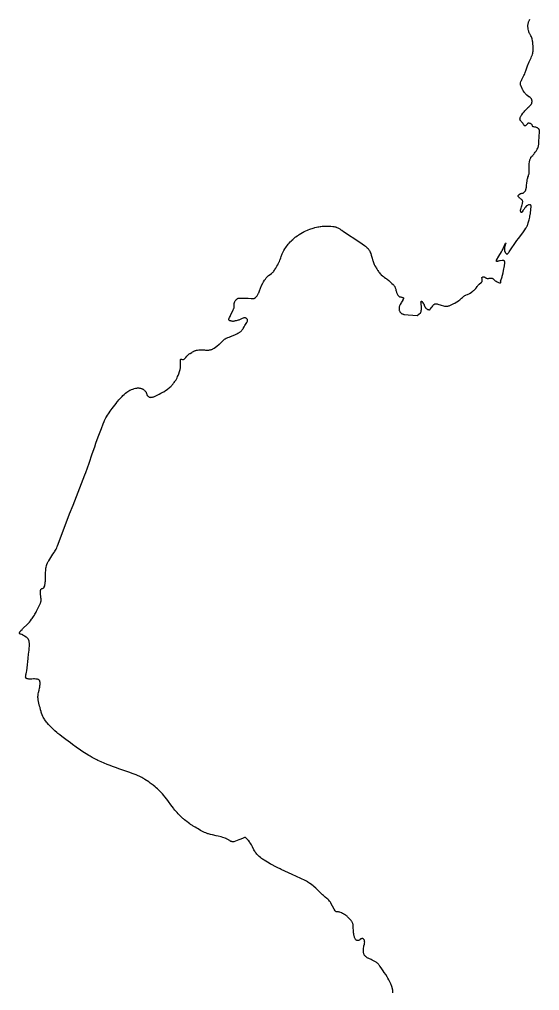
# Model space of a CAD drawing. Header units: millimetres. Extents: x 642261 to 742091, y 6812581 to 6930561.
# Drawn here: x 729075 to 729599, y 6877432 to 6878409 of the extents above; entities that cross this region are included whole.
import ezdxf

# ---------------------------------------------------------------- set-up
doc = ezdxf.new("R2010")
doc.units = ezdxf.units.MM
doc.layers.add('LimiteRegional', color=10, linetype='Continuous')

msp = doc.modelspace()

# ---------------------------------------------------------------- linework, layer by layer
at = {"layer": 'LimiteRegional', "color": 7, "linetype": 'Continuous'}
msp.add_lwpolyline([(729451.031, 6877429.7291), (729450.744, 6877432.42), (729450.638, 6877433.156), (729450.55, 6877433.643), (729450.333, 6877434.606), (729450.205, 6877435.0841), (729449.914, 6877436.031), (729449.578, 6877436.968), (729449.33, 6877437.5871), (729448.783, 6877438.8141), (729447.847, 6877440.7121), (729447.196, 6877441.95), (729446.7521, 6877442.766), (729445.8381, 6877444.373), (729445.133, 6877445.5621), (729443.673, 6877447.9039), (729442.158, 6877450.2141), (729441.1201, 6877451.7441), (729438.99, 6877454.8031), (729437.874, 6877456.4), (729437.302, 6877457.18), (729436.703, 6877457.935), (729436.388, 6877458.3001), (729435.722, 6877458.996), (729435.365, 6877459.3261), (729434.798, 6877459.794), (729434.3, 6877460.1561), (729433.961, 6877460.3832), (729433.272, 6877460.809), (729432.215, 6877461.3951), (729430.068, 6877462.5011), (729428.967, 6877463.027), (729426.7209, 6877463.977), (729425.975, 6877464.327), (729425.605, 6877464.517), (729425.057, 6877464.829), (729424.784, 6877465.0011), (729424.26, 6877465.379), (729423.928, 6877465.6541), (729423.308, 6877466.254), (729422.887, 6877466.7451), (729422.509, 6877467.265), (729422.337, 6877467.536), (729422.101, 6877467.952), (729421.832, 6877468.5261), (729421.718, 6877468.8201), (729421.573, 6877469.2681), (729421.421, 6877469.953), (729421.333, 6877470.6311), (729421.299, 6877471.0859), (729421.279, 6877471.998), (729421.291, 6877472.455), (729421.349, 6877473.37), (729421.442, 6877474.282), (729421.677, 6877476.087), (729421.83, 6877476.941), (729422.236, 6877478.648), (729422.409, 6877479.501), (729422.471, 6877479.928), (729422.528, 6877480.6861), (729422.524, 6877481.064), (729422.464, 6877481.628), (729422.327, 6877482.19), (729422.225, 6877482.4691), (729422.049, 6877482.84), (729421.943, 6877483.025), (729421.759, 6877483.3021), (729421.426, 6877483.714), (729421.202, 6877483.9162), (729420.988, 6877484.0396), (729420.707, 6877484.135), (729420.5321, 6877484.163), (729420.179, 6877484.1681), (729419.827, 6877484.1231), (729419.173, 6877483.9749), (729418.93, 6877483.9), (729418.769, 6877483.8341), (729418.449, 6877483.667), (729418.13, 6877483.4681), (729417.496, 6877483.019), (729417.02, 6877482.688), (729416.54, 6877482.41), (729416.299, 6877482.3029), (729415.933, 6877482.199), (729415.387, 6877482.143), (729415.097, 6877482.1529), (729414.805, 6877482.2011), (729414.661, 6877482.242), (729414.383, 6877482.362), (729414.251, 6877482.443), (729414.064, 6877482.595), (729413.663, 6877483.009), (729413.427, 6877483.2891), (729413.022, 6877483.862), (729412.851, 6877484.1551), (729412.559, 6877484.754), (729412.326, 6877485.3721), (729412.196, 6877485.7949), (729411.98, 6877486.6671), (729411.663, 6877488.1741), (729411.522, 6877488.927), (729411.3441, 6877490.059), (729411.223, 6877491.197), (729411.188, 6877491.769), (729411.115, 6877495.6871), (729411.07, 6877496.675), (729411.029, 6877497.1681), (729410.925, 6877497.907), (729410.857, 6877498.234), (729410.685, 6877498.873), (729410.4669, 6877499.493), (729410.297, 6877499.897), (729409.906, 6877500.6811), (729409.57, 6877501.252), (729409.329, 6877501.6241), (729408.808, 6877502.352), (729407.9491, 6877503.409), (729407.337, 6877504.094), (729405.2758, 6877506.2066), (729404.856, 6877506.599), (729404.24, 6877507.135), (729403.606, 6877507.639), (729403.28, 6877507.8771), (729402.606, 6877508.325), (729402.257, 6877508.5351), (729401.716, 6877508.83), (729401.243, 6877509.0651), (729400.29, 6877509.502), (729399.329, 6877509.9061), (729397.3939, 6877510.667), (729397.048, 6877510.779), (729396.805, 6877510.8351), (729396.294, 6877510.915), (729394.708, 6877511.06), (729394.208, 6877511.1391), (729393.9711, 6877511.1951), (729393.533, 6877511.351), (729393.336, 6877511.4559), (729393.071, 6877511.654), (729392.85, 6877511.907), (729392.758, 6877512.057), (729391.869, 6877513.728), (729388.622, 6877519.82), (729388.428, 6877520.1662), (729388.003, 6877520.8311), (729387.536, 6877521.465), (729387.203, 6877521.872), (729386.493, 6877522.6521), (729386.119, 6877523.0271), (729385.339, 6877523.7561), (729384.529, 6877524.461), (729382.863, 6877525.836), (729381.621, 6877526.872), (729381.017, 6877527.403), (729380.14, 6877528.203), (729378.408, 6877529.8381), (729377.264, 6877530.942), (729374.982, 6877533.157), (729373.257, 6877534.798), (729371.505, 6877536.3941), (729370.614, 6877537.1691), (729369.253, 6877538.2941), (729368.015, 6877539.25), (729367.385, 6877539.71), (729366.423, 6877540.375), (729365.44, 6877541.008), (729364.94, 6877541.312), (729363.923, 6877541.891), (729363.405, 6877542.166), (729362.615, 6877542.56), (729358.211, 6877544.641), (729349.379, 6877548.732), (729338.459, 6877553.777), (729337.355, 6877554.2959), (729335.162, 6877555.366), (729332.985, 6877556.466), (729328.647, 6877558.709), (729327.83, 6877559.141), (729326.221, 6877560.044), (729324.637, 6877560.989), (729321.501, 6877562.96), (729320.295, 6877563.7551), (729319.702, 6877564.1641), (729318.826, 6877564.7971), (729317.547, 6877565.788), (729316.316, 6877566.8361), (729315.721, 6877567.3831), (729314.95, 6877568.139), (729314.574, 6877568.5291), (729314.025, 6877569.1281), (729313.232, 6877570.064), (729312.7429, 6877570.7071), (729312.438, 6877571.148), (729311.87, 6877572.053), (729311.6039, 6877572.5151), (729311.1, 6877573.456), (729309.69, 6877576.331), (729308.959, 6877577.7531), (729308.567, 6877578.449), (729307.931, 6877579.465), (729307.024, 6877580.775), (729306.557, 6877581.413), (729305.822, 6877582.3561), (729305.027, 6877583.2902), (729304.6, 6877583.7551), (729304.339, 6877584.0441), (729303.798, 6877584.6661), (729303.373, 6877585.1141), (729302.933, 6877585.494), (729302.706, 6877585.6431), (729302.398, 6877585.786), (729302.24, 6877585.829), (729302.001, 6877585.854), (729301.757, 6877585.826), (729301.633, 6877585.79), (729300.336, 6877585.316), (729297.739, 6877584.3049), (729295.788, 6877583.5491), (729290.709, 6877581.649), (729290.406, 6877581.563), (729290.199, 6877581.53), (729289.776, 6877581.513), (729289.561, 6877581.527), (729289.13, 6877581.5932), (729288.7, 6877581.698), (729287.868, 6877581.9841), (729287.4089, 6877582.1811), (729287.111, 6877582.3281), (729286.532, 6877582.653), (729285.971, 6877583.0081), (729284.874, 6877583.76), (729284.048, 6877584.3081), (729283.485, 6877584.642), (729283.198, 6877584.796), (729282.756, 6877585.0031), (729282.066, 6877585.254), (729279.69, 6877585.9351), (729278.098, 6877586.368), (729274.902, 6877587.183), (729273.011, 6877587.6151), (729269.217, 6877588.415), (729267.326, 6877588.849), (729266.384, 6877589.089), (729265.336, 6877589.3951), (729264.648, 6877589.625), (729263.292, 6877590.1392), (729262.623, 6877590.4211), (729261.3, 6877591.0241), (729259.992, 6877591.6711), (729257.3971, 6877593.044), (729254.872, 6877594.429), (729253.623, 6877595.1341), (729251.767, 6877596.2101), (729249.936, 6877597.3152), (729249.03, 6877597.88), (729247.239, 6877599.0401), (729246.355, 6877599.636), (729245.044, 6877600.553), (729243.324, 6877601.822), (729242.477, 6877602.4771), (729241.225, 6877603.4891), (729239.994, 6877604.539), (729239.387, 6877605.0779), (729238.438, 6877605.954), (729237.819, 6877606.547), (729236.611, 6877607.755), (729234.862, 6877609.6121), (729233.729, 6877610.878), (729231.51, 6877613.4601), (729230.542, 6877614.6359), (729229.909, 6877615.4301), (729228.6711, 6877617.0371), (729227.458, 6877618.6641), (729225.065, 6877621.94), (729223.258, 6877624.388), (729221.398, 6877626.798), (729220.437, 6877627.98), (729218.9441, 6877629.7141), (729217.981, 6877630.7611), (729217.326, 6877631.443), (729215.984, 6877632.7721), (729215.298, 6877633.421), (729213.901, 6877634.692), (729212.474, 6877635.933), (729211.507, 6877636.747), (729209.544, 6877638.3521), (729207.594, 6877639.8971), (729206.612, 6877640.6521), (729205.124, 6877641.7581), (729203.611, 6877642.826), (729202.8429, 6877643.343), (729201.279, 6877644.3391), (729200.482, 6877644.817), (729199.264, 6877645.506), (729198.189, 6877646.08), (729196.02, 6877647.1731), (729193.825, 6877648.1931), (729192.345, 6877648.833), (729191.351, 6877649.243), (729189.345, 6877650.0221), (729184.972, 6877651.606), (729176.191, 6877654.655), (729171.811, 6877656.2069), (729169.629, 6877657.0101), (729165.439, 6877658.594), (729163.352, 6877659.405), (729160.234, 6877660.6551), (729157.134, 6877661.958), (729155.592, 6877662.6339), (729154.056, 6877663.336), (729153.042, 6877663.821), (729151.033, 6877664.829), (729150.039, 6877665.352), (729148.069, 6877666.432), (729146.123, 6877667.554), (729144.838, 6877668.3251), (729142.295, 6877669.9161), (729138.849, 6877672.168), (729136.572, 6877673.693), (729132.048, 6877676.793), (729128.54, 6877679.2692), (729126.22, 6877680.944), (729121.598, 6877684.329), (729118.837, 6877686.3861), (729117.482, 6877687.423), (729115.481, 6877689), (729113.514, 6877690.6121), (729113.2376, 6877690.8466), (729112.5441, 6877691.435), (729110.627, 6877693.124), (729109.68, 6877693.993), (729108.274, 6877695.331), (729106.424, 6877697.1882), (729105.509, 6877698.1511), (729104.149, 6877699.644), (729102.802, 6877701.1991), (729102.134, 6877702.001), (729101.546, 6877702.7451), (729101.173, 6877703.2481), (729100.473, 6877704.2691), (729100.145, 6877704.787), (729099.529, 6877705.836), (729098.964, 6877706.903), (729098.614, 6877707.622), (729097.972, 6877709.081), (729097.334, 6877710.7471), (729096.952, 6877711.871), (729096.714, 6877712.6251), (729096.273, 6877714.143), (729095.685, 6877716.436), (729095.328, 6877717.971), (729094.655, 6877721.037), (729093.891, 6877724.4511), (729093.796, 6877724.8941), (729093.666, 6877725.7901), (729093.607, 6877726.697), (729093.604, 6877727.3071), (729093.616, 6877727.7151), (729093.671, 6877728.537), (729093.737, 6877729.1571), (729093.922, 6877730.404), (729094.162, 6877731.659), (729094.727, 6877734.1781), (729095.15, 6877736.063), (729095.339, 6877737.001), (729095.547, 6877738.2441), (729095.628, 6877738.8611), (729095.7119, 6877739.781), (729095.746, 6877740.6911), (729095.741, 6877741.1431), (729095.683, 6877742.037), (729095.628, 6877742.48), (729095.51, 6877743.139), (729095.412, 6877743.469), (729095.322, 6877743.67), (729095.251, 6877743.796), (729095.085, 6877744.028), (729094.941, 6877744.187), (729094.601, 6877744.4651), (729094.2, 6877744.694), (729093.901, 6877744.8221), (729093.237, 6877745.025), (729092.686, 6877745.1351), (729092.297, 6877745.191), (729091.476, 6877745.266), (729090.159, 6877745.306), (729089.245, 6877745.3), (729087.3921, 6877745.251), (729085.383, 6877745.2261), (729084.455, 6877745.26), (729083.695, 6877745.331), (729083.342, 6877745.385), (729082.851, 6877745.4911), (729082.413, 6877745.633), (729082.215, 6877745.7181), (729081.865, 6877745.9202), (729081.714, 6877746.038), (729081.521, 6877746.238), (729081.357, 6877746.4941), (729081.262, 6877746.7251), (729081.201, 6877747.0161), (729081.188, 6877747.341), (729081.201, 6877747.5171), (729081.282, 6877748.1861), (729081.488, 6877749.5281), (729081.651, 6877750.4251), (729082.008, 6877752.2221), (729082.276, 6877753.574), (729082.52, 6877754.93), (729082.627, 6877755.609), (729082.758, 6877756.63), (729083.7609, 6877765.951), (729084.24, 6877770.612), (729084.378, 6877771.886), (729084.676, 6877774.4451), (729084.872, 6877776.368), (729085.003, 6877778.2921), (729085.031, 6877779.254), (729085.019, 6877780.5339), (729084.988, 6877781.173), (729084.908, 6877782.131), (729084.781, 6877783.0871), (729084.699, 6877783.5641), (729084.628, 6877783.873), (729084.569, 6877784.073), (729084.42, 6877784.4591), (729084.131, 6877785.004), (729083.899, 6877785.346), (729083.728, 6877785.565), (729083.351, 6877785.9861), (729083.041, 6877786.2861), (729082.366, 6877786.854), (729081.637, 6877787.385), (729080.109, 6877788.376), (729078.9969, 6877789.0971), (729078.481, 6877789.462), (729078.234, 6877789.619), (729078.052, 6877789.7141), (729077.653, 6877789.881), (729077.225, 6877790.028), (729076.354, 6877790.296), (729075.761, 6877790.5091), (729075.429, 6877790.6721), (729075.289, 6877790.764), (729075.117, 6877790.917), (729074.9773, 6877791.1474), (729074.935, 6877791.314), (729074.931, 6877791.5791), (729074.985, 6877791.8601), (729075.052, 6877792.056), (729075.246, 6877792.4631), (729075.438, 6877792.778), (729075.912, 6877793.42), (729076.46, 6877794.0571), (729077.56, 6877795.2231), (729078.069, 6877795.7431), (729079.1131, 6877796.738), (729082.311, 6877799.597), (729083.348, 6877800.591), (729083.852, 6877801.1101), (729084.5859, 6877801.926), (729085.139, 6877802.586), (729086.209, 6877803.928), (729087.23, 6877805.298), (729087.886, 6877806.2251), (729089.141, 6877808.111), (729090.037, 6877809.55), (729090.614, 6877810.519), (729091.724, 6877812.479), (729092.259, 6877813.4681), (729093.292, 6877815.46), (729094.284, 6877817.466), (729094.926, 6877818.809), (729096.172, 6877821.498), (729096.304, 6877821.8091), (729096.5141, 6877822.445), (729096.66, 6877823.099), (729096.725, 6877823.544), (729096.789, 6877824.453), (729096.792, 6877824.9161), (729096.75, 6877825.8541), (729096.658, 6877826.806), (729096.394, 6877828.7281), (729096.193, 6877830.167), (729096.112, 6877830.8801), (729096.041, 6877831.8191), (729096.026, 6877832.282), (729096.0341, 6877832.9661), (729096.087, 6877833.636), (729096.132, 6877833.966), (729096.2649, 6877834.612), (729096.354, 6877834.9281), (729096.519, 6877835.393), (729096.6519, 6877835.627), (729096.77, 6877835.761), (729097.067, 6877835.986), (729097.425, 6877836.165), (729098.238, 6877836.4531), (729098.847, 6877836.67), (729099.211, 6877836.8451), (729099.373, 6877836.9481), (729099.582, 6877837.1261), (729099.772, 6877837.401), (729100.011, 6877838.013), (729100.367, 6877839.142), (729100.647, 6877840.3031), (729100.796, 6877841.0931), (729100.879, 6877841.6261), (729101.015, 6877842.706), (729101.09, 6877843.527), (729101.189, 6877845.193), (729101.236, 6877846.882), (729101.264, 6877850.2931), (729101.315, 6877852.846), (729101.377, 6877854.1091), (729101.519, 6877855.7721), (729101.622, 6877856.5921), (729101.824, 6877857.803), (729102.09, 6877858.9881), (729102.251, 6877859.571), (729102.497, 6877860.3351), (729102.634, 6877860.7119), (729102.858, 6877861.2691), (729103.239, 6877862.089), (729103.918, 6877863.3621), (729104.4, 6877864.2001), (729105.4241, 6877865.854), (729106.502, 6877867.489), (729108.724, 6877870.7421), (729109.815, 6877872.383), (729110.344, 6877873.2121), (729111.355, 6877874.892), (729111.829, 6877875.746), (729112.494, 6877877.049), (729113.092, 6877878.382), (729113.363, 6877879.061), (729116.064, 6877886.213), (729121.41, 6877900.5451), (729124.1111, 6877907.7001), (729125.481, 6877911.269), (729128.893, 6877920.044), (729135.75, 6877937.582), (729139.14, 6877946.3651), (729140.814, 6877950.765), (729141.683, 6877953.0891), (729143.38, 6877957.7521), (729145.034, 6877962.431), (729148.278, 6877971.812), (729150.7159, 6877978.847), (729151.956, 6877982.357), (729154.339, 6877988.928), (729155.561, 6877992.201), (729157.441, 6877997.0951), (729159.386, 6878001.9721), (729160.386, 6878004.404), (729160.701, 6878005.138), (729161.373, 6878006.578), (729162.099, 6878007.9881), (729162.61, 6878008.911), (729163.692, 6878010.725), (729164.549, 6878012.0599), (729165.1389, 6878012.9391), (729166.359, 6878014.6791), (729168.2619, 6878017.252), (729172.183, 6878022.3691), (729173.482, 6878024.038), (729174.138, 6878024.85), (729175.135, 6878026.0431), (729176.674, 6878027.781), (729177.737, 6878028.9081), (729178.282, 6878029.464), (729179.119, 6878030.2881), (729180.275, 6878031.3721), (729180.871, 6878031.908), (729181.792, 6878032.7061), (729183.236, 6878033.8921), (729184.119, 6878034.545), (729184.723, 6878034.9401), (729185.13, 6878035.186), (729185.958, 6878035.64), (729186.589, 6878035.9492), (729187.013, 6878036.141), (729187.869, 6878036.4941), (729189.1699, 6878036.9529), (729190.044, 6878037.218), (729190.629, 6878037.3791), (729191.798, 6878037.6701), (729192.771, 6878037.857), (729193.268, 6878037.922), (729193.8717, 6878037.9684), (729194.024, 6878037.9801), (729194.789, 6878037.9891), (729195.173, 6878037.974), (729195.942, 6878037.901), (729196.325, 6878037.8431), (729196.8981, 6878037.727), (729197.653, 6878037.517), (729198.027, 6878037.3871), (729198.579, 6878037.16), (729199.1211, 6878036.892), (729199.3871, 6878036.7431), (729199.82, 6878036.4671), (729200.089, 6878036.2721), (729200.586, 6878035.8521), (729200.818, 6878035.6311), (729201.251, 6878035.165), (729201.655, 6878034.6731), (729202.415, 6878033.633), (729202.562, 6878033.394), (729202.643, 6878033.228), (729202.774, 6878032.884), (729203.182, 6878031.2541), (729203.316, 6878030.9001), (729203.399, 6878030.7281), (729203.549, 6878030.477), (729203.844, 6878030.121), (729204.431, 6878029.592), (729204.736, 6878029.3631), (729205.205, 6878029.0681), (729205.687, 6878028.8361), (729205.9019, 6878028.7562), (729206.428, 6878028.6191), (729206.6791, 6878028.584), (729207.0569, 6878028.5701), (729207.572, 6878028.5981), (729207.9171, 6878028.6341), (729208.613, 6878028.7441), (729208.9611, 6878028.817), (729209.6591, 6878028.998), (729210.353, 6878029.221), (729210.8111, 6878029.392), (729211.715, 6878029.7801), (729214.32, 6878031.027), (729215.588, 6878031.6621), (729217.452, 6878032.641), (729219.277, 6878033.6691), (729220.178, 6878034.2071), (729221.958, 6878035.341), (729222.84, 6878035.941), (729224.154, 6878036.89), (729225.649, 6878038.0601), (729226.364, 6878038.6641), (729227.3971, 6878039.6001), (729228.383, 6878040.579), (729228.859, 6878041.0881), (729229.779, 6878042.1471), (729230.2221, 6878042.7001), (729230.867, 6878043.5611), (729231.4951, 6878044.468), (729231.8911, 6878045.0781), (729232.6331, 6878046.3131), (729232.981, 6878046.9391), (729233.633, 6878048.2081), (729234.233, 6878049.5041), (729234.6079, 6878050.3841), (729235.3059, 6878052.1901), (729236.1161, 6878054.4482), (729236.485, 6878055.5801), (729236.801, 6878056.719), (729236.934, 6878057.2911), (729237.0781, 6878058.0591), (729237.135, 6878058.444), (729237.1981, 6878059.026), (729237.2401, 6878059.9051), (729237.25, 6878065.1176), (729237.251, 6878065.624), (729237.259, 6878066.629), (729237.3, 6878066.8139), (729237.3926, 6878066.915), (729237.566, 6878066.975), (729237.7, 6878066.9801), (729238.017, 6878066.934), (729239.0396, 6878066.6504), (729239.1811, 6878066.611), (729239.5701, 6878066.533), (729239.752, 6878066.5151), (729240.003, 6878066.5231), (729240.265, 6878066.6121), (729240.808, 6878067.028), (729241.1291, 6878067.309), (729241.754, 6878067.9091), (729242.3609, 6878068.5511), (729243.561, 6878069.8961), (729244.48, 6878070.8971), (729245.1191, 6878071.5301), (729245.4501, 6878071.8311), (729245.963, 6878072.257), (729246.499, 6878072.6472), (729246.7769, 6878072.8261), (729248.431, 6878073.8371), (729249.271, 6878074.3201), (729250.1291, 6878074.7721), (729250.566, 6878074.9831), (729251.462, 6878075.3671), (729251.9209, 6878075.537), (729252.628, 6878075.76), (729253.1998, 6878075.9111), (729254.347, 6878076.1471), (729255.496, 6878076.3111), (729256.263, 6878076.387), (729257.8021, 6878076.481), (729258.302, 6878076.4899), (729259.302, 6878076.4471), (729259.97, 6878076.385), (729261.307, 6878076.2271), (729262.3091, 6878076.113), (729263.311, 6878076.0381), (729263.812, 6878076.024), (729264.562, 6878076.0461), (729265.747, 6878076.162), (729266.3361, 6878076.2511), (729267.213, 6878076.4301), (729268.078, 6878076.6691), (729268.5051, 6878076.8131), (729269.345, 6878077.157), (729269.7581, 6878077.3581), (729270.3681, 6878077.697), (729271.061, 6878078.13), (729272.376, 6878079.0301), (729273.6251, 6878079.9671), (729276.055, 6878081.915), (729276.5791, 6878082.3561), (729277.5861, 6878083.2859), (729278.237, 6878083.93), (729279.5301, 6878085.2281), (729280.5211, 6878086.174), (729281.207, 6878086.773), (729281.561, 6878087.059), (729282.108, 6878087.4681), (729282.971, 6878088.029), (729283.3101, 6878088.216), (729284.011, 6878088.533), (729284.7341, 6878088.795), (729286.211, 6878089.246), (729287.3081, 6878089.6101), (729287.8421, 6878089.8271), (729289.122, 6878090.4051), (729291.671, 6878091.5991), (729293.7615, 6878092.5574), (729294.808, 6878093.0371), (729295.827, 6878093.5631), (729296.324, 6878093.8491), (729296.968, 6878094.2611), (729297.2821, 6878094.4831), (729297.74, 6878094.838), (729298.396, 6878095.427), (729298.905, 6878095.97), (729299.218, 6878096.3461), (729299.789, 6878097.128), (729300.307, 6878097.94), (729301.27, 6878099.615), (729302.012, 6878100.875), (729303.176, 6878102.7971), (729303.729, 6878103.7651), (729304.509, 6878105.222), (729304.627, 6878105.528), (729304.6589, 6878105.6711), (729304.685, 6878105.966), (729304.67, 6878106.1931), (729304.594, 6878106.537), (729304.531, 6878106.7081), (729304.355, 6878107.0441), (729304.242, 6878107.208), (729304.041, 6878107.4441), (729303.555, 6878107.9141), (729303.309, 6878108.1161), (729302.938, 6878108.3729), (729302.5639, 6878108.5641), (729302.376, 6878108.632), (729301.997, 6878108.708), (729301.806, 6878108.7129), (729301.519, 6878108.678), (729301.049, 6878108.559), (729300.736, 6878108.463), (729300.113, 6878108.238), (729299.18, 6878107.837), (729297.305, 6878106.9422), (729296.356, 6878106.521), (729295.876, 6878106.334), (729295.151, 6878106.0951), (729293.262, 6878105.58), (729292.308, 6878105.3561), (729291.353, 6878105.167), (729290.876, 6878105.0891), (729290.096, 6878105.0161), (729289.703, 6878105.013), (729289.111, 6878105.051), (729288.519, 6878105.1421), (729288.222, 6878105.207), (729287.63, 6878105.3801), (729287.334, 6878105.488), (729286.8919, 6878105.676), (729286.391, 6878105.9141), (729286.145, 6878106.0541), (729285.891, 6878106.2515), (729285.72, 6878106.5226), (729285.721, 6878106.725), (729285.8689, 6878107.195), (729286.228, 6878108.1411), (729286.501, 6878108.7731), (729287.086, 6878110.035), (729287.524, 6878110.974), (729288.258, 6878112.565), (729289.747, 6878115.738), (729290.841, 6878118.1231), (729291.018, 6878118.5972), (729291.102, 6878118.9201), (729291.207, 6878119.5831), (729291.246, 6878120.2621), (729291.231, 6878121.649), (729291.239, 6878122.696), (729291.301, 6878123.388), (729291.359, 6878123.73), (729291.487, 6878124.237), (729291.677, 6878124.734), (729291.7971, 6878124.9781), (729292.2, 6878125.66), (729292.425, 6878125.9891), (729292.79, 6878126.462), (729293.185, 6878126.902), (729293.394, 6878127.1082), (729293.832, 6878127.484), (729294.061, 6878127.653), (729294.416, 6878127.8791), (729294.909, 6878128.125), (729295.163, 6878128.222), (729295.554, 6878128.332), (729295.956, 6878128.395), (729296.16, 6878128.409), (729296.993, 6878128.432), (729298.657, 6878128.44), (729300.3219, 6878128.412), (729303.652, 6878128.314), (729305.147, 6878128.2421), (729308.137, 6878128.043), (729309.631, 6878128.0031), (729310.378, 6878128.017), (729310.63, 6878128.037), (729311.115, 6878128.132), (729311.579, 6878128.297), (729311.877, 6878128.443), (729312.07, 6878128.5541), (729312.444, 6878128.8081), (729312.8461, 6878129.139), (729313.104, 6878129.3831), (729313.593, 6878129.919), (729313.825, 6878130.206), (729314.266, 6878130.808), (729314.676, 6878131.434), (729315.41, 6878132.691), (729315.729, 6878133.3001), (729315.925, 6878133.7091), (729316.286, 6878134.5361), (729316.765, 6878135.7901), (729317.641, 6878138.3041), (729318.112, 6878139.543), (729318.373, 6878140.153), (729318.807, 6878141.052), (729320.08, 6878143.4221), (729320.746, 6878144.591), (729321.795, 6878146.315), (729322.535, 6878147.44), (729322.92, 6878147.9941), (729323.516, 6878148.813), (729323.986, 6878149.388), (729324.3221, 6878149.7491), (729325.04, 6878150.4271), (729325.8051, 6878151.059), (729327.407, 6878152.252), (729328.607, 6878153.148), (729329.376, 6878153.7769), (729329.744, 6878154.1071), (729330.272, 6878154.6281), (729330.762, 6878155.1841), (729330.992, 6878155.478), (729331.698, 6878156.451), (729332.154, 6878157.109), (729333.03, 6878158.4451), (729333.45, 6878159.123), (729334.258, 6878160.497), (729335.025, 6878161.895), (729335.514, 6878162.8401), (729336.442, 6878164.758), (729336.701, 6878165.3431), (729337.172, 6878166.5281), (729337.459, 6878167.328), (729338.005, 6878168.937), (729338.417, 6878170.1441), (729338.859, 6878171.341), (729339.098, 6878171.933), (729339.489, 6878172.81), (729340.243, 6878174.334), (729340.637, 6878175.083), (729341.251, 6878176.19), (729342.226, 6878177.8181), (729343.268, 6878179.407), (729343.815, 6878180.188), (729344.965, 6878181.726), (729345.569, 6878182.482), (729346.512, 6878183.603), (729347.681, 6878184.9001), (729348.478, 6878185.7311), (729349.0179, 6878186.2701), (729350.119, 6878187.3161), (729350.963, 6878188.073), (729351.535, 6878188.565), (729352.702, 6878189.521), (729353.296, 6878189.985), (729354.509, 6878190.888), (729355.755, 6878191.7601), (729356.604, 6878192.326), (729358.348, 6878193.421), (729359.772, 6878194.256), (729360.487, 6878194.655), (729361.563, 6878195.2301), (729363.192, 6878196.0392), (729364.843, 6878196.787), (729365.6799, 6878197.1381), (729367.378, 6878197.794), (729368.242, 6878198.1), (729369.557, 6878198.53), (729371.531, 6878199.104), (729372.52, 6878199.36), (729374.006, 6878199.706), (729374.1463, 6878199.7345), (729375.496, 6878200.007), (729376.2441, 6878200.14), (729377.745, 6878200.3721), (729378.498, 6878200.471), (729379.633, 6878200.598), (729380.604, 6878200.684), (729381.2531, 6878200.7271), (729382.554, 6878200.783), (729384.5071, 6878200.796), (729385.81, 6878200.76), (729386.6769, 6878200.7191), (729388.4081, 6878200.5971), (729390.5179, 6878200.398), (729391.568, 6878200.2541), (729392.6091, 6878200.0571), (729393.123, 6878199.932), (729393.801, 6878199.7341), (729394.137, 6878199.62), (729394.6351, 6878199.427), (729395.3681, 6878199.085), (729396.058, 6878198.72), (729397.397, 6878197.9651), (729398.695, 6878197.1801), (729399.546, 6878196.6421), (729401.237, 6878195.537), (729417.5071, 6878184.7441), (729422.502, 6878181.188), (729423.3151, 6878180.5811), (729423.713, 6878180.2621), (729424.2951, 6878179.7641), (729425.129, 6878178.9731), (729425.907, 6878178.125), (729426.2701, 6878177.6801), (729426.7261, 6878177.0641), (729426.9411, 6878176.7471), (729427.2451, 6878176.258), (729427.658, 6878175.4961), (729428.0071, 6878174.747), (729428.219, 6878174.242), (729428.603, 6878173.221), (729429.099, 6878171.666), (729429.965, 6878168.5261), (729430.42, 6878166.9671), (729430.672, 6878166.195), (729431.095, 6878165.0529), (729431.846, 6878163.2381), (729432.2439, 6878162.339), (729432.884, 6878161.0001), (729433.6651, 6878159.5111), (729434.0741, 6878158.7781), (729434.7129, 6878157.694), (729435.383, 6878156.6331), (729435.731, 6878156.111), (729436.453, 6878155.0881), (729436.8289, 6878154.586), (729437.41, 6878153.847), (729438.222, 6878152.8891), (729438.6431, 6878152.4221), (729439.2971, 6878151.738), (729440.326, 6878150.751), (729440.656, 6878150.4671), (729441.3471, 6878149.948), (729442.0681, 6878149.477), (729443.537, 6878148.5851), (729444.254, 6878148.1191), (729444.601, 6878147.8711), (729445.103, 6878147.472), (729446.7611, 6878146.0271), (729447.855, 6878145.05), (729450.026, 6878143.065), (729451.2321, 6878141.9601), (729451.808, 6878141.383), (729452.343, 6878140.7621), (729452.5891, 6878140.4271), (729452.8551, 6878140.0031), (729453.0109, 6878139.7111), (729453.2781, 6878139.1081), (729453.392, 6878138.7991), (729453.59, 6878138.1681), (729453.7581, 6878137.525), (729454.0571, 6878136.223), (729454.302, 6878135.255), (729454.446, 6878134.7801), (729454.705, 6878134.085), (729455.299, 6878132.781), (729455.626, 6878132.137), (729456.039, 6878131.4), (729456.2671, 6878131.0481), (729456.651, 6878130.5511), (729456.9431, 6878130.247), (729457.103, 6878130.105), (729457.359, 6878129.905), (729457.516, 6878129.806), (729457.846, 6878129.6681), (729458.193, 6878129.588), (729458.9141, 6878129.5041), (729459.4521, 6878129.413), (729459.713, 6878129.331), (729460.064, 6878129.218), (729460.878, 6878128.9981), (729461.245, 6878128.8661), (729461.397, 6878128.7881), (729461.5835, 6878128.635), (729461.6611, 6878128.4891), (729461.655, 6878128.3275), (729461.486, 6878127.8671), (729461.091, 6878127.0101), (729460.788, 6878126.4351), (729460.143, 6878125.2851), (729459.674, 6878124.4271), (729459.2511, 6878123.631), (729458.402, 6878122.044), (729457.773, 6878120.8201), (729457.611, 6878120.46), (729457.52, 6878120.2149), (729457.374, 6878119.7151), (729457.231, 6878118.9481), (729457.177, 6878118.433), (729457.139, 6878117.4111), (729457.1441, 6878117.2001), (729457.191, 6878116.7781), (729457.2831, 6878116.3571), (729457.369, 6878116.078), (729457.592, 6878115.5191), (729457.875, 6878114.9432), (729458.026, 6878114.6711), (729458.271, 6878114.283), (729458.5441, 6878113.9201), (729458.694, 6878113.747), (729459.0221, 6878113.4191), (729459.202, 6878113.264), (729459.4961, 6878113.043), (729459.9941, 6878112.7281), (729460.246, 6878112.592), (729460.628, 6878112.4151), (729461.213, 6878112.212), (729461.815, 6878112.0861), (729462.124, 6878112.0511), (729475.241, 6878111.0101), (729478.625, 6878113.618), (729478.744, 6878113.7181), (729478.9501, 6878113.942), (729479.117, 6878114.1931), (729479.209, 6878114.3741), (729479.352, 6878114.7641), (729479.406, 6878114.97), (729479.486, 6878115.4011), (729479.536, 6878115.849), (729479.589, 6878116.76), (729479.6629, 6878117.737), (729479.7071, 6878118.2861), (729479.712, 6878118.6641), (729479.674, 6878119.443), (729479.59, 6878120.24), (729479.3721, 6878121.8359), (729479.25, 6878122.984), (729479.229, 6878123.7011), (729479.2451, 6878124.039), (729479.309, 6878124.5181), (729479.43, 6878124.958), (729479.5514, 6878125.2169), (729479.7255, 6878125.351), (729479.8601, 6878125.339), (729479.9791, 6878125.2822), (729480.2441, 6878125.0631), (729480.4589, 6878124.8221), (729480.915, 6878124.1991), (729481.223, 6878123.722), (729481.8001, 6878122.7601), (729482.159, 6878122.1561), (729482.308, 6878121.895), (729482.562, 6878121.354), (729483.199, 6878119.684), (729483.453, 6878119.143), (729483.603, 6878118.881), (729483.8631, 6878118.5011), (729484.0261, 6878118.3061), (729484.411, 6878117.928), (729484.605, 6878117.7691), (729485.023, 6878117.471), (729485.3581, 6878117.2701), (729485.8831, 6878117.0151), (729486.4181, 6878116.8261), (729486.684, 6878116.7601), (729487.073, 6878116.7021), (729487.405, 6878116.695), (729487.564, 6878116.709), (729487.792, 6878116.7521), (729488.106, 6878116.8701), (729488.3791, 6878117.0581), (729488.498, 6878117.1801), (729488.856, 6878117.6271), (729489.545, 6878118.579), (729490.0751, 6878119.283), (729490.409, 6878119.7131), (729491.055, 6878120.5752), (729491.57, 6878121.2091), (729491.95, 6878121.618), (729492.156, 6878121.8171), (729492.489, 6878122.1081), (729492.843, 6878122.3461), (729493.0931, 6878122.464), (729493.265, 6878122.5271), (729493.62, 6878122.6151), (729493.8929, 6878122.653), (729494.452, 6878122.6631), (729495.014, 6878122.6041), (729495.3841, 6878122.5361), (729496.096, 6878122.356), (729499.5891, 6878121.3221), (729501.8939, 6878120.668), (729503.048, 6878120.357), (729503.672, 6878120.232), (729504.093, 6878120.1851), (729504.376, 6878120.1711), (729504.945, 6878120.1761), (729505.3731, 6878120.2091), (729506.233, 6878120.342), (729507.09, 6878120.552), (729507.6571, 6878120.7271), (729508.774, 6878121.144), (729509.756, 6878121.5641), (729510.394, 6878121.8561), (729511.6381, 6878122.469), (729512.2451, 6878122.79), (729513.435, 6878123.46), (729514.6, 6878124.1671), (729515.366, 6878124.6591), (729516.887, 6878125.6911), (729517.371, 6878126.0432), (729518.3061, 6878126.789), (729518.91, 6878127.307), (729520.0981, 6878128.3641), (729520.991, 6878129.1501), (729521.9029, 6878129.9052), (729522.372, 6878130.265), (729523.0981, 6878130.7741), (729523.487, 6878131.014), (729524.3, 6878131.4341), (729524.8611, 6878131.6821), (729526.008, 6878132.1371), (729526.871, 6878132.4771), (729527.719, 6878132.8481), (729528.133, 6878133.0541), (729528.734, 6878133.3989), (729529.942, 6878134.194), (729530.5311, 6878134.6111), (729531.3931, 6878135.2621), (729532.2301, 6878135.9449), (729532.638, 6878136.299), (729533.434, 6878137.0321), (729533.8209, 6878137.4132), (729534.3871, 6878138.0011), (729534.608, 6878138.251), (729535.012, 6878138.7801), (729535.2611, 6878139.1471), (729535.7371, 6878139.8971), (729536.0961, 6878140.4562), (729536.477, 6878140.9961), (729536.683, 6878141.2541), (729537.0161, 6878141.6211), (729537.924, 6878142.495), (729539.809, 6878144.1651), (729539.983, 6878144.2871), (729540.354, 6878144.503), (729540.5445, 6878144.7001), (729540.715, 6878145.0581), (729540.778, 6878145.2651), (729540.846, 6878145.68), (729540.8559, 6878146.0961), (729540.796, 6878146.931), (729540.7695, 6878147.6176), (729540.717, 6878147.926), (729540.566, 6878148.421), (729540.5251, 6878148.668), (729540.5721, 6878148.9766), (729540.7161, 6878149.221), (729540.8371, 6878149.3531), (729541.0841, 6878149.5671), (729541.337, 6878149.7181), (729541.51, 6878149.787), (729541.8621, 6878149.8561), (729542.1311, 6878149.8541), (729542.3141, 6878149.83), (729542.684, 6878149.7351), (729543.2501, 6878149.5011), (729543.6339, 6878149.3031), (729544.4081, 6878148.8641), (729544.991, 6878148.5501), (729545.2821, 6878148.414), (729545.716, 6878148.25), (729546.145, 6878148.1531), (729546.358, 6878148.135), (729546.681, 6878148.1381), (729547.3311, 6878148.2071), (729547.7661, 6878148.283), (729548.636, 6878148.4501), (729549.286, 6878148.5411), (729549.717, 6878148.564), (729549.9321, 6878148.5581), (729550.252, 6878148.5261), (729550.7281, 6878148.412), (729551.0041, 6878148.3011), (729551.177, 6878148.21), (729551.502, 6878147.9951), (729551.9481, 6878147.6091), (729552.775, 6878146.7361), (729553.202, 6878146.321), (729553.428, 6878146.1331), (729553.7931, 6878145.8901), (729554.966, 6878145.2691), (729555.767, 6878144.8841), (729557.384, 6878144.162), (729558.287, 6878143.743), (729558.5989, 6878143.6481), (729558.751, 6878143.626), (729558.9931, 6878143.6372), (729559.174, 6878143.6971), (729559.357, 6878143.834), (729559.4866, 6878144.0116), (729559.568, 6878144.256), (729559.5731, 6878144.575), (729559.449, 6878145.2521), (729559.4031, 6878145.5881), (729559.4021, 6878145.75), (729559.444, 6878145.9831), (729559.792, 6878146.9632), (729560.562, 6878148.9141), (729560.9001, 6878149.906), (729561.039, 6878150.41), (729561.3211, 6878151.5751), (729561.846, 6878153.9141), (729562.33, 6878156.2631), (729563.238, 6878160.9699), (729563.452, 6878162.113), (729563.543, 6878162.6901), (729563.63, 6878163.5571), (729563.6401, 6878164.1341), (729563.627, 6878164.422), (729563.581, 6878164.852), (729563.499, 6878165.163), (729563.408, 6878165.369), (729563.245, 6878165.6341), (729563.149, 6878165.7571), (729562.904, 6878166.0031), (729562.769, 6878166.1061), (729562.481, 6878166.2571), (729562.331, 6878166.3011), (729562.102, 6878166.321), (729561.752, 6878166.2991), (729561.0501, 6878166.226), (729558.944, 6878165.895), (729558.17, 6878165.7391), (729557.1391, 6878165.483), (729556.6251, 6878165.376), (729556.1121, 6878165.3061), (729555.856, 6878165.2901), (729555.473, 6878165.2991), (729555.3221, 6878165.3676), (729555.2045, 6878165.6165), (729555.1919, 6878165.906), (729555.226, 6878166.1551), (729555.349, 6878166.5216), (729557.628, 6878170.415), (729560.4041, 6878175.074), (729560.653, 6878175.5131), (729561.111, 6878176.4101), (729561.528, 6878177.3281), (729562.3, 6878179.198), (729562.882, 6878180.601), (729563.192, 6878181.2951), (729563.423, 6878181.7591), (729564.018, 6878182.8189), (729564.4561, 6878183.5011), (729564.684, 6878183.796), (729564.821, 6878183.872), (729564.795, 6878183.6541), (729564.325, 6878182.661), (729564.08, 6878182.0981), (729563.9941, 6878181.8431), (729563.5821, 6878180.351), (729563.4041, 6878179.6051), (729563.26, 6878178.859), (729563.205, 6878178.4851), (729563.154, 6878177.9461), (729563.145, 6878177.6762), (729563.154, 6878177.2711), (729563.2221, 6878176.6641), (729563.359, 6878176.056), (729563.456, 6878175.752), (729563.708, 6878175.144), (729563.8661, 6878174.841), (729564.142, 6878174.385), (729564.704, 6878173.5861), (729565.0191, 6878173.207), (729565.339, 6878172.9001), (729565.4961, 6878172.786), (729565.7505, 6878172.678), (729565.942, 6878172.6711), (729566.1085, 6878172.7501), (729566.441, 6878173.054), (729567.044, 6878173.697), (729567.6419, 6878174.4171), (729568.03, 6878174.9221), (729568.765, 6878175.9431), (729575.184, 6878185.3251), (729575.887, 6878186.3251), (729577.3198, 6878188.3011), (729581.704, 6878194.1731), (729583.144, 6878196.1611), (729583.852, 6878197.1691), (729584.893, 6878198.7041), (729585.1049, 6878199.034), (729585.498, 6878199.7071), (729585.854, 6878200.396), (729586.072, 6878200.8631), (729586.469, 6878201.8151), (729586.7351, 6878202.542), (729587.207, 6878204.0251), (729587.487, 6878205.0301), (729588.01, 6878207.0631), (729588.4041, 6878208.5951), (729588.7199, 6878209.861), (729588.91, 6878210.7061), (729589.244, 6878212.3991), (729589.39, 6878213.246), (729589.645, 6878214.941), (729589.858, 6878216.637), (729589.9821, 6878217.767), (729590.193, 6878220.025), (729590.22, 6878220.566), (729590.205, 6878220.8341), (729590.12, 6878221.2361), (729590.009, 6878221.5021), (729589.933, 6878221.634), (729589.792, 6878221.832), (729589.573, 6878222.052), (729589.412, 6878222.1641), (729589.299, 6878222.224), (729589.064, 6878222.313), (729588.8801, 6878222.3531), (729588.504, 6878222.3771), (729588.1281, 6878222.3371), (729587.885, 6878222.283), (729587.4371, 6878222.129), (729586.7131, 6878221.8061), (729586.351, 6878221.621), (729585.828, 6878221.3011), (729585.504, 6878221.051), (729585.351, 6878220.9141), (729585.138, 6878220.6911), (729584.375, 6878219.7601), (729583.898, 6878219.1321), (729582.978, 6878217.8661), (729581.915, 6878216.451), (729581.664, 6878216.0821), (729581.138, 6878215.1791), (729580.87, 6878214.7751), (729580.7381, 6878214.6151), (729580.5201, 6878214.44), (729580.35, 6878214.3971), (729580.196, 6878214.464), (729579.991, 6878214.6922), (729579.89, 6878214.853), (729579.725, 6878215.2241), (729579.6601, 6878215.4291), (729579.566, 6878215.8621), (729579.518, 6878216.31), (729579.528, 6878216.893), (729579.563, 6878217.1631), (729579.627, 6878217.494), (729579.789, 6878218.155), (729579.982, 6878218.8161), (729580.4121, 6878220.1381), (729580.717, 6878221.1311), (729580.8471, 6878221.6272), (729581.02, 6878222.2902), (729581.3871, 6878223.651), (729581.53, 6878224.3351), (729581.581, 6878224.6751), (729581.6261, 6878225.347), (729581.613, 6878225.678), (729581.542, 6878226.1651), (729581.439, 6878226.4841), (729581.3421, 6878226.6811), (729581.085, 6878227.0401), (729580.9299, 6878227.205), (729580.5781, 6878227.5141), (729580.184, 6878227.8031), (729579.333, 6878228.3621), (729578.7061, 6878228.8061), (729578.417, 6878229.0501), (729578.0321, 6878229.453), (729577.46, 6878230.1461), (729577.2131, 6878230.5), (729577.0461, 6878230.8501), (729577.005, 6878231.022), (729577.011, 6878231.296), (729577.0885, 6878231.5355), (729577.26, 6878231.831), (729577.399, 6878232.0051), (729577.7391, 6878232.3481), (729578.133, 6878232.6831), (729578.964, 6878233.3301), (729579.213, 6878233.4961), (729579.386, 6878233.5791), (729579.743, 6878233.6921), (729580.1131, 6878233.7489), (729580.867, 6878233.775), (729581.4231, 6878233.794), (729581.779, 6878233.8431), (729581.951, 6878233.886), (729582.198, 6878233.9791), (729582.431, 6878234.116), (729582.5419, 6878234.203), (729583.182, 6878234.802), (729583.4781, 6878235.1171), (729583.887, 6878235.613), (729584.248, 6878236.135), (729584.407, 6878236.4071), (729584.6799, 6878236.9721), (729584.792, 6878237.2661), (729584.927, 6878237.7222), (729585.0931, 6878238.467), (729585.188, 6878238.966), (729585.3441, 6878239.9681), (729585.519, 6878241.4781), (729585.7901, 6878244.495), (729585.963, 6878245.9909), (729586.076, 6878246.7341), (729586.29, 6878247.8381), (729586.4061, 6878248.3081), (729586.684, 6878249.241), (729586.893, 6878249.8599), (729587.325, 6878251.0961), (729587.6281, 6878252.0291), (729587.878, 6878252.9711), (729587.9749, 6878253.4471), (729588.074, 6878254.17), (729588.108, 6878254.6111), (729588.137, 6878255.494), (729588.129, 6878256.3781), (729588.0659, 6878258.1469), (729588.039, 6878259.4741), (729588.052, 6878260.1361), (729588.1631, 6878262.603), (729588.2481, 6878263.8351), (729588.367, 6878265.0671), (729588.443, 6878265.6821), (729588.498, 6878266.0241), (729588.6501, 6878266.695), (729588.849, 6878267.354), (729589.334, 6878268.6581), (729589.7221, 6878269.5551), (729589.948, 6878269.984), (729590.209, 6878270.394), (729590.354, 6878270.592), (729590.765, 6878271.0631), (729591.6611, 6878271.9231), (729592.1021, 6878272.3581), (729592.312, 6878272.5881), (729593.219, 6878273.6541), (729593.659, 6878274.1951), (729594.301, 6878275.0259), (729594.919, 6878275.893), (729595.2191, 6878276.3441), (729595.9591, 6878277.5621), (729596.2959, 6878278.1841), (729596.7511, 6878279.1351), (729597.1351, 6878280.106), (729597.297, 6878280.5991), (729597.478, 6878281.2641), (729597.553, 6878281.6001), (729597.644, 6878282.108), (729597.732, 6878282.879), (729597.75, 6878283.442), (729597.714, 6878284.5681), (729597.718, 6878285.4111), (729598.074, 6878290.9581), (729598.1821, 6878292.1151), (729598.4741, 6878294.425), (729598.5951, 6878295.5791), (729598.635, 6878296.1551), (729598.6281, 6878296.5521), (729598.5921, 6878296.813), (729598.5541, 6878296.9851), (729598.449, 6878297.3241), (729598.344, 6878297.5731), (729598.074, 6878298.053), (729597.731, 6878298.504), (729597.465, 6878298.7851), (729597.273, 6878298.9621), (729596.8581, 6878299.2911), (729596.414, 6878299.5771), (729596.115, 6878299.7361), (729595.513, 6878299.994), (729594.9049, 6878300.1881), (729594.4971, 6878300.293), (729593.675, 6878300.472), (729592.744, 6878300.677), (729592.553, 6878300.7081), (729592.1621, 6878300.73), (729591.878, 6878300.7881), (729591.6741, 6878300.9115), (729591.468, 6878301.1976), (729591.3601, 6878301.504), (729591.1841, 6878302.338), (729591.0511, 6878302.723), (729590.9531, 6878302.8881), (729590.7905, 6878303.0571), (729590.476, 6878303.2681), (729589.907, 6878303.597), (729589.319, 6878303.8811), (729588.9181, 6878304.0461), (729588.093, 6878304.3221), (729587.702, 6878304.414), (729587.5041, 6878304.427), (729587.2711, 6878304.3807), (729587.088, 6878304.2851), (729586.8371, 6878304.092), (729586.613, 6878303.8621), (729586.1971, 6878303.3511), (729585.871, 6878302.9791), (729585.689, 6878302.8151), (729585.397, 6878302.5601), (729584.7521, 6878301.978), (729584.4251, 6878301.733), (729584.265, 6878301.6401), (729584.0126, 6878301.547), (729583.825, 6878301.5379), (729583.6651, 6878301.5991), (729583.499, 6878301.732), (729583.247, 6878302.0141), (729583.0131, 6878302.3511), (729582.571, 6878303.1091), (729582.2359, 6878303.668), (729582.058, 6878303.92), (729581.438, 6878304.653), (729580.082, 6878306.098), (729579.663, 6878306.5939), (729579.4701, 6878306.8479), (729579.208, 6878307.238), (729579.123, 6878307.3891), (729578.9939, 6878307.7089), (729578.916, 6878308.048), (729578.89, 6878308.284), (729578.8951, 6878308.7711), (729578.944, 6878309.1481), (729578.995, 6878309.4021), (729579.139, 6878309.9131), (729579.438, 6878310.6711), (729579.679, 6878311.1581), (729579.853, 6878311.47), (729580.217, 6878312.0501), (729580.744, 6878312.816), (729581.823, 6878314.3051), (729582.939, 6878315.7481), (729583.706, 6878316.6881), (729585.295, 6878318.53), (729585.628, 6878318.884), (729586.3271, 6878319.534), (729586.808, 6878319.939), (729587.7911, 6878320.7351), (729588.5251, 6878321.3661), (729589.239, 6878322.0671), (729589.584, 6878322.457), (729590.0801, 6878323.104), (729590.312, 6878323.4661), (729590.446, 6878323.7091), (729590.665, 6878324.2), (729590.7531, 6878324.4471), (729590.889, 6878324.942), (729590.979, 6878325.4381), (729591.015, 6878325.769), (729591.043, 6878326.426), (729591.019, 6878326.966), (729590.9871, 6878327.2361), (729590.906, 6878327.6411), (729590.782, 6878328.0451), (729590.701, 6878328.2461), (729590.5001, 6878328.6451), (729590.377, 6878328.8431), (729590.1631, 6878329.138), (729589.95, 6878329.387), (729589.501, 6878329.804), (729589.031, 6878330.1431), (729588.0751, 6878330.7051), (729587.609, 6878330.9921), (729587.385, 6878331.1502), (729587.062, 6878331.4171), (729585.776, 6878332.6271), (729585.151, 6878333.2551), (729584.242, 6878334.25), (729583.64, 6878334.979), (729583.26, 6878335.474), (729582.545, 6878336.483), (729582.2089, 6878336.9991), (729581.6704, 6878337.8946), (729581.575, 6878338.0531), (729580.989, 6878339.141), (729580.621, 6878339.887), (729579.931, 6878341.429), (729579.672, 6878342.13), (729579.567, 6878342.4881), (729579.447, 6878343.033), (729579.377, 6878343.5791), (729579.364, 6878343.8511), (729579.385, 6878344.3882), (729579.421, 6878344.652), (729579.509, 6878345.039), (729579.871, 6878346.158), (729580.15, 6878346.899), (729580.351, 6878347.3891), (729580.784, 6878348.3591), (729581.423, 6878349.639), (729582.7819, 6878352.2146), (729583.3641, 6878353.437), (729583.637, 6878354.0931), (729584.1341, 6878355.4291), (729585.049, 6878358.1311), (729585.766, 6878360.1451), (729586.5279, 6878362.1111), (729588.1001, 6878366.0231), (729588.695, 6878367.361), (729589.9971, 6878369.985), (729590.6281, 6878371.318), (729590.9211, 6878372.0001), (729591.1241, 6878372.5222), (729591.464, 6878373.5811), (729591.7271, 6878374.657), (729591.8659, 6878375.383), (729591.943, 6878375.8691), (729592.069, 6878376.8461), (729592.125, 6878377.43), (729592.19, 6878378.6011), (729592.2021, 6878379.7741), (729592.186, 6878380.5561), (729592.111, 6878382.1181), (729591.989, 6878383.7291), (729591.9091, 6878384.5331), (729591.7621, 6878385.7361), (729591.576, 6878386.9361), (729591.4669, 6878387.533), (729591.2141, 6878388.726), (729591.068, 6878389.32), (729590.824, 6878390.2091), (729590.6951, 6878390.599), (729590.595, 6878390.8511), (729590.3691, 6878391.342), (729589.979, 6878392.053), (729589.124, 6878393.44), (729588.7211, 6878394.1501), (729588.538, 6878394.516), (729588.298, 6878395.085), (729587.905, 6878396.217), (729587.728, 6878396.787), (729587.4881, 6878397.645), (729587.189, 6878398.9381), (729586.9679, 6878400.237), (729586.888, 6878400.889), (729586.85, 6878401.385), (729586.839, 6878401.7181), (729586.849, 6878402.3881), (729586.94, 6878403.3971), (729587.045, 6878404.0671), (729587.131, 6878404.5131), (729587.34, 6878405.3941), (729587.616, 6878406.2892), (729587.838, 6878406.8711), (729588, 6878407.2531), (729588.3551, 6878408.004), (729588.9491, 6878409.1061)], dxfattribs=at)

doc.saveas('drawing.dxf')
